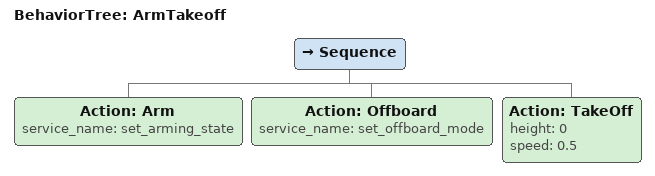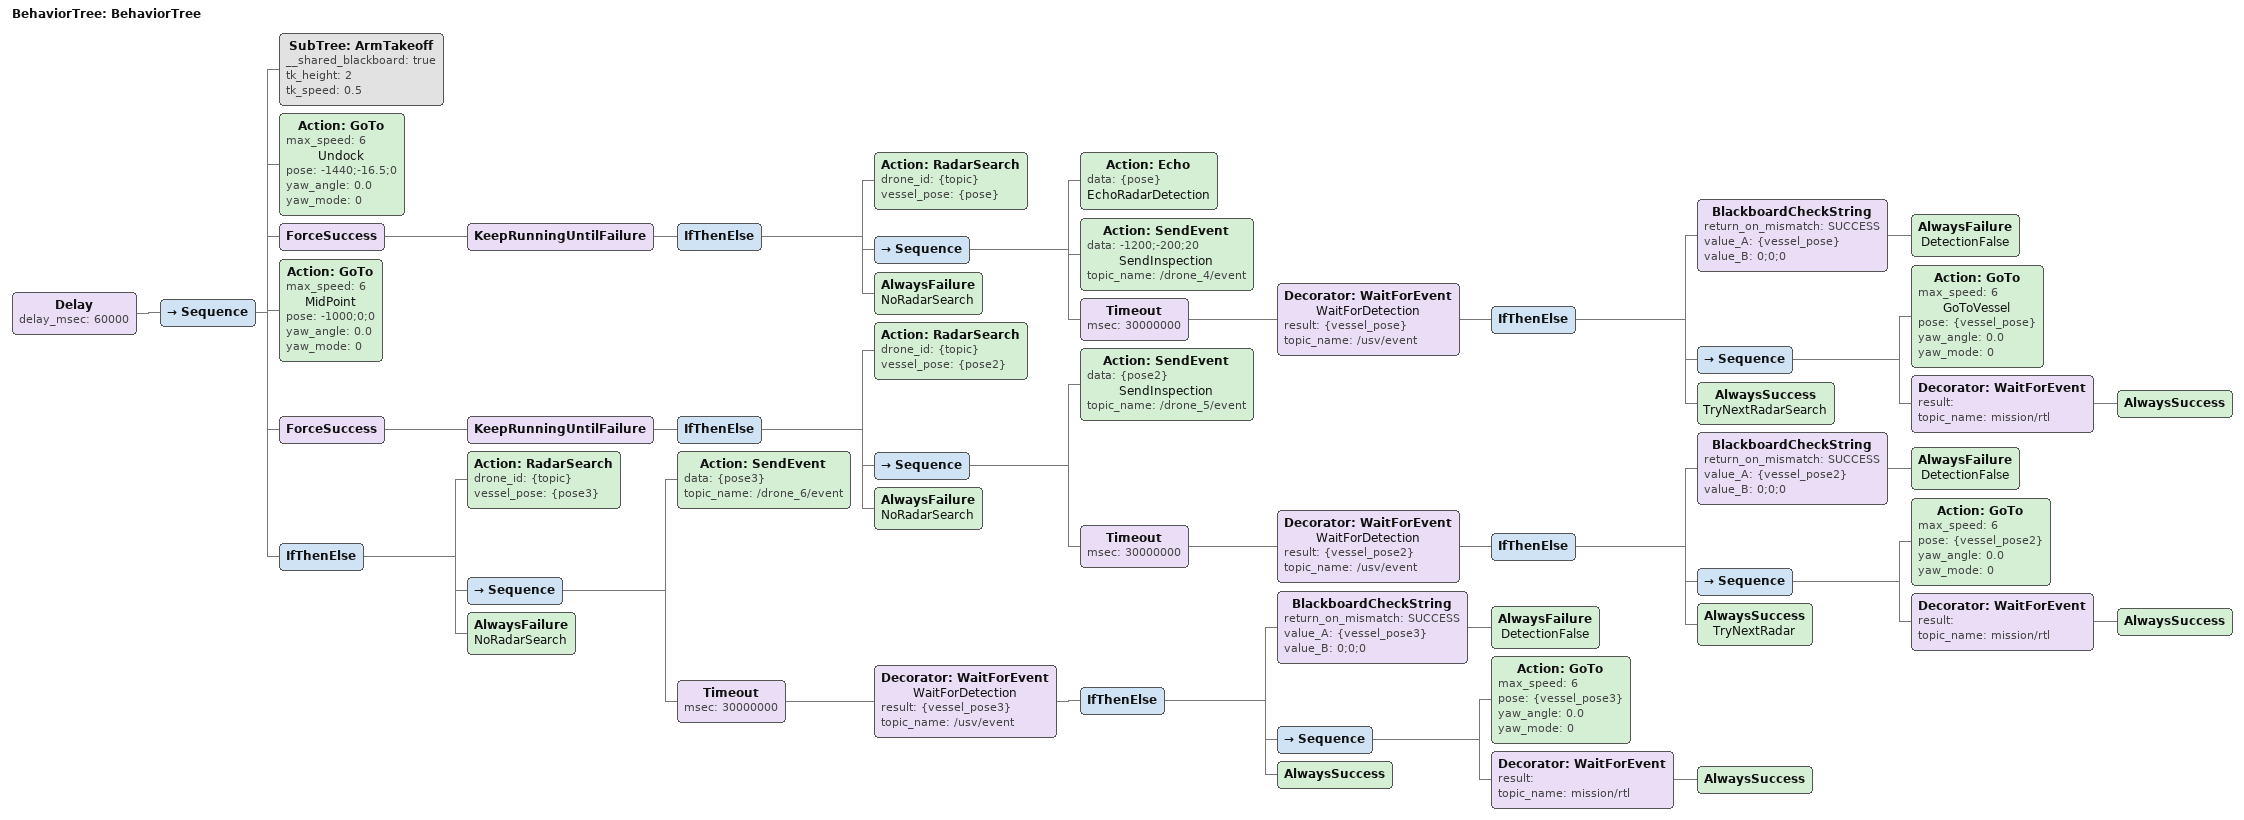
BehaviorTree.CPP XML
<?xml version="1.0"?>
<root main_tree_to_execute="BehaviorTree">
    <BehaviorTree ID="ArmTakeoff">
        <Sequence>
            <Action ID="Arm" service_name="set_arming_state"/>
            <Action ID="Offboard" service_name="set_offboard_mode"/>
            <Action ID="TakeOff" height="0" speed="0.5"/>
        </Sequence>
    </BehaviorTree>
    <BehaviorTree ID="BehaviorTree">
        <Delay delay_msec="60000">
            <Sequence>
                <SubTree ID="ArmTakeoff" __shared_blackboard="true" tk_height="2" tk_speed="0.5"/>
                <Action ID="GoTo" max_speed="6" name="Undock" pose="-1440;-16.5;0" yaw_angle="0.0" yaw_mode="0"/>
                <ForceSuccess>
                    <KeepRunningUntilFailure>
                        <IfThenElse>
                            <Action ID="RadarSearch" drone_id="{topic}" vessel_pose="{pose}"/>
                            <Sequence>
                                <Action ID="Echo" data="{pose}" name="EchoRadarDetection"/>
                                <Action ID="SendEvent" data="-1200;-200;20" name="SendInspection" topic_name="/drone_4/event"/>
                                <Timeout msec="30000000">
                                    <Decorator ID="WaitForEvent" name="WaitForDetection" result="{vessel_pose}" topic_name="/usv/event">
                                        <IfThenElse>
                                            <BlackboardCheckString return_on_mismatch="SUCCESS" value_A="{vessel_pose}" value_B="0;0;0">
                                                <AlwaysFailure name="DetectionFalse"/>
                                            </BlackboardCheckString>
                                            <Sequence>
                                                <Action ID="GoTo" max_speed="6" name="GoToVessel" pose="{vessel_pose}" yaw_angle="0.0" yaw_mode="0"/>
                                                <Decorator ID="WaitForEvent" result="" topic_name="mission/rtl">
                                                    <AlwaysSuccess/>
                                                </Decorator>
                                            </Sequence>
                                            <AlwaysSuccess name="TryNextRadarSearch"/>
                                        </IfThenElse>
                                    </Decorator>
                                </Timeout>
                            </Sequence>
                            <AlwaysFailure name="NoRadarSearch"/>
                        </IfThenElse>
                    </KeepRunningUntilFailure>
                </ForceSuccess>
                <Action ID="GoTo" max_speed="6" name="MidPoint" pose="-1000;0;0" yaw_angle="0.0" yaw_mode="0"/>
                <ForceSuccess>
                    <KeepRunningUntilFailure>
                        <IfThenElse>
                            <Action ID="RadarSearch" drone_id="{topic}" vessel_pose="{pose2}"/>
                            <Sequence>
                                <Action ID="SendEvent" data="{pose2}" name="SendInspection" topic_name="/drone_5/event"/>
                                <Timeout msec="30000000">
                                    <Decorator ID="WaitForEvent" name="WaitForDetection" result="{vessel_pose2}" topic_name="/usv/event">
                                        <IfThenElse>
                                            <BlackboardCheckString return_on_mismatch="SUCCESS" value_A="{vessel_pose2}" value_B="0;0;0">
                                                <AlwaysFailure name="DetectionFalse"/>
                                            </BlackboardCheckString>
                                            <Sequence>
                                                <Action ID="GoTo" max_speed="6" pose="{vessel_pose2}" yaw_angle="0.0" yaw_mode="0"/>
                                                <Decorator ID="WaitForEvent" result="" topic_name="mission/rtl">
                                                    <AlwaysSuccess/>
                                                </Decorator>
                                            </Sequence>
                                            <AlwaysSuccess name="TryNextRadar"/>
                                        </IfThenElse>
                                    </Decorator>
                                </Timeout>
                            </Sequence>
                            <AlwaysFailure name="NoRadarSearch"/>
                        </IfThenElse>
                    </KeepRunningUntilFailure>
                </ForceSuccess>
                <IfThenElse>
                    <Action ID="RadarSearch" drone_id="{topic}" vessel_pose="{pose3}"/>
                    <Sequence>
                        <Action ID="SendEvent" data="{pose3}" topic_name="/drone_6/event"/>
                        <Timeout msec="30000000">
                            <Decorator ID="WaitForEvent" name="WaitForDetection" result="{vessel_pose3}" topic_name="/usv/event">
                                <IfThenElse>
                                    <BlackboardCheckString return_on_mismatch="SUCCESS" value_A="{vessel_pose3}" value_B="0;0;0">
                                        <AlwaysFailure name="DetectionFalse"/>
                                    </BlackboardCheckString>
                                    <Sequence>
                                        <Action ID="GoTo" max_speed="6" pose="{vessel_pose3}" yaw_angle="0.0" yaw_mode="0"/>
                                        <Decorator ID="WaitForEvent" result="" topic_name="mission/rtl">
                                            <AlwaysSuccess/>
                                        </Decorator>
                                    </Sequence>
                                    <AlwaysSuccess/>
                                </IfThenElse>
                            </Decorator>
                        </Timeout>
                    </Sequence>
                    <AlwaysFailure name="NoRadarSearch"/>
                </IfThenElse>
            </Sequence>
        </Delay>
    </BehaviorTree>
</root>
